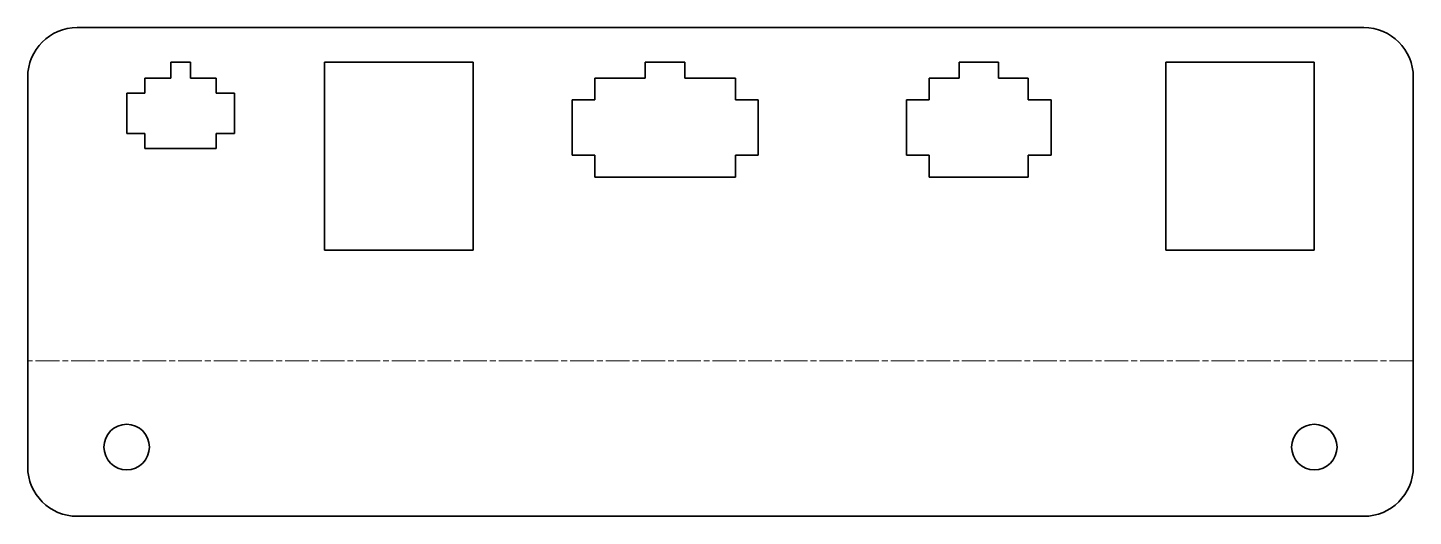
# Model space of a CAD drawing. Header units: inches. Extents: x 0 to 140, y 0 to 49.
import ezdxf

# ---------------------------------------------------------------- set-up
doc = ezdxf.new("R2010")
doc.units = ezdxf.units.IN
doc.header["$MEASUREMENT"] = 0
doc.linetypes.add('Chain', pattern=[13.68, 9.12, -1.14, 2.28, -1.14])
doc.layers.add('SIMUMAK Bend Centerline (ISO)', color=7, linetype='Chain', lineweight=9)
doc.layers.add('SIMUMAK Visible (ISO)', color=7, linetype='Continuous', lineweight=35)

# ---------------------------------------------------------------- blocks, each defined once
blk = doc.blocks.new('SIL-028-CINT-01_Sheet_SIL-028-CINT-01 (Desplegada)')
at = {"layer": 'SIMUMAK Bend Centerline (ISO)', "ltscale": 0.263158}
blk.add_line((70, -9), (-70, -9), dxfattribs=at)
at = {"layer": 'SIMUMAK Visible (ISO)'}
for p, q in [((-65, 24.7), (65, 24.7)), ((-55.54, 21.2), (-53.56, 21.2)), ((-55.54, 19.6), (-55.54, 21.2)), ((-53.56, 21.2), (-53.56, 19.6)), ((-40, 21.2), (-25, 21.2)), ((-40, 2.2), (-40, 21.2)), ((-25, 21.2), (-25, 2.2)), ((-7.6, 21.2), (-3.6, 21.2)), ((-7.6, 19.6), (-7.6, 21.2)), ((-3.6, 21.2), (-3.6, 19.6)), ((24.1, 21.2), (28.1, 21.2)), ((24.1, 19.6), (24.1, 21.2)), ((28.1, 21.2), (28.1, 19.6)), ((45, 21.2), (60, 21.2)), ((45, 2.2), (45, 21.2)), ((60, 21.2), (60, 2.2)), ((-70, -19.7), (-70, 19.7)), ((70, -19.7), (70, 19.7)), ((-58.16, 19.6), (-55.54, 19.6)), ((-58.16, 18.07), (-58.16, 19.6)), ((-53.56, 19.6), (-50.95, 19.6)), ((-50.95, 19.6), (-50.95, 18.07)), ((-12.7, 19.6), (-7.6, 19.6)), ((-12.7, 17.4), (-12.7, 19.6)), ((-3.6, 19.6), (1.5, 19.6)), ((1.5, 19.6), (1.5, 17.4)), ((21.1, 19.6), (24.1, 19.6)), ((21.1, 17.4), (21.1, 19.6)), ((28.1, 19.6), (31.1, 19.6)), ((31.1, 19.6), (31.1, 17.4)), ((-60, 18.07), (-58.16, 18.07)), ((-60, 14.01), (-60, 18.07)), ((-50.95, 18.07), (-49.1, 18.07)), ((-49.1, 18.07), (-49.1, 14.01)), ((-15, 17.4), (-12.7, 17.4)), ((-15, 11.8), (-15, 17.4)), ((1.5, 17.4), (3.8, 17.4)), ((3.8, 17.4), (3.8, 11.8)), ((18.8, 17.4), (21.1, 17.4)), ((18.8, 11.8), (18.8, 17.4)), ((31.1, 17.4), (33.4, 17.4)), ((33.4, 17.4), (33.4, 11.8)), ((-58.16, 14.01), (-60, 14.01)), ((-58.16, 12.49), (-58.16, 14.01)), ((-50.95, 14.01), (-50.95, 12.49)), ((-49.1, 14.01), (-50.95, 14.01)), ((-50.95, 12.49), (-58.16, 12.49)), ((-12.7, 11.8), (-15, 11.8)), ((-12.7, 9.6), (-12.7, 11.8)), ((1.5, 11.8), (1.5, 9.6)), ((3.8, 11.8), (1.5, 11.8)), ((21.1, 11.8), (18.8, 11.8)), ((21.1, 9.6), (21.1, 11.8)), ((31.1, 11.8), (31.1, 9.6)), ((33.4, 11.8), (31.1, 11.8)), ((1.5, 9.6), (-12.7, 9.6)), ((31.1, 9.6), (21.1, 9.6)), ((-25, 2.2), (-40, 2.2)), ((60, 2.2), (45, 2.2)), ((-65, -24.7), (65, -24.7))]:
    blk.add_line(p, q, dxfattribs=at)
for centre in [(-60, -17.7), (60, -17.7)]:
    blk.add_circle(centre, 2.3, dxfattribs=at)
at = {"layer": 'SIMUMAK Visible (ISO)', "extrusion": (0, 0, -1)}
for centre, start, end in [((65, 19.7), 360, 90), ((-65, 19.7), 90, 180), ((65, -19.7), 270, 0), ((-65, -19.7), 180, 270)]:
    blk.add_arc(centre, 5, start, end, dxfattribs=at)

msp = doc.modelspace()

# ---------------------------------------------------------------- block references
msp.add_blockref('SIL-028-CINT-01_Sheet_SIL-028-CINT-01 (Desplegada)', (70, 24.7))

doc.saveas('drawing.dxf')
